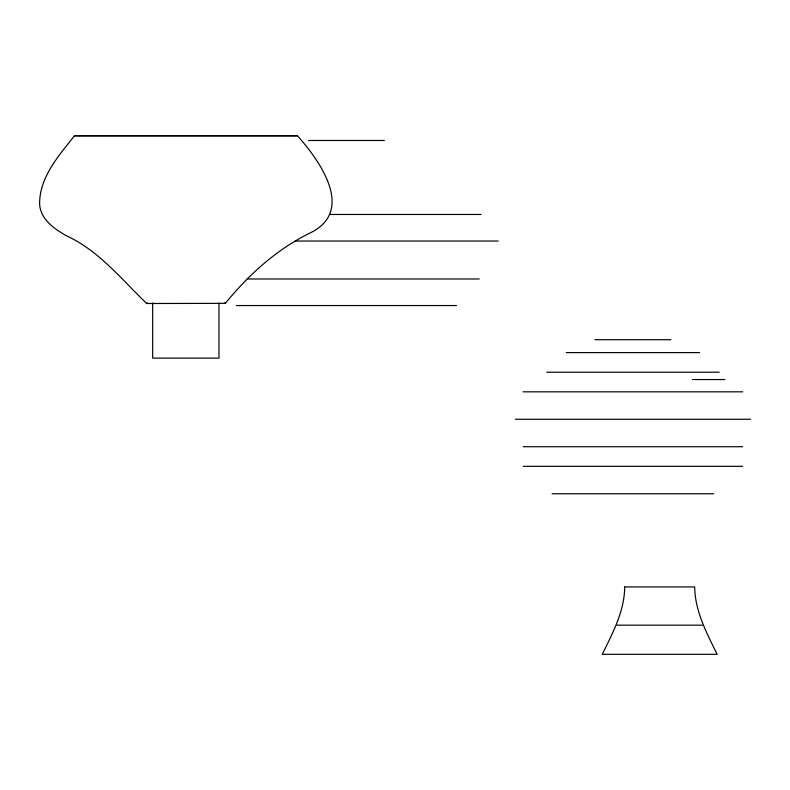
<?xml version="1.0" encoding="UTF-8"?>
<svg xmlns="http://www.w3.org/2000/svg" width="790" height="790" viewBox="0 0 790 790"><rect width="100%" height="100%" fill="white"/><g stroke="black" fill="none" stroke-linecap="round" stroke-linejoin="round"><path stroke-width="1.19" d="M74.467 135.781C58.875 155.581 39.036 177.622 39.638 204.531C40.734 219.472 54.273 228.774 66.093 235.598C98.938 250.588 121.285 279.226 146.743 303.498L225.318 303.36C248.889 274.614 276.648 249.314 310.272 232.892C355.668 210.723 319.496 160.311 297.455 135.781L74.467 135.781L297.455 135.781M146.743 303.498L147.296 302.886M308.456 140.472L384.355 140.472M329.618 214.465L481.12 214.465M295.638 241.039L498.194 241.039M247.102 278.979L479.224 278.979M236.348 305.552L456.452 305.552M594.969 339.7L670.868 339.7M566.292 352.607L699.545 352.607M546.7 372.209L719.137 372.209M692.494 379.546L724.855 379.546M523.118 391.82L742.719 391.82M515.337 419.273L750.5 419.273M523.178 446.715L742.659 446.715M523.178 466.327L742.659 466.327M552.111 493.78L713.716 493.78M617.049 625.176L702.359 625.176M224.794 302.886L225.318 303.36M218.978 302.955L218.978 358.117L152.667 358.117L152.667 302.955M624.702 586.921C624.495 611.144 612.645 633.116 602.266 654.317L717.142 654.317C706.774 633.116 694.914 611.144 694.706 586.921L624.702 586.921"/></g></svg>
